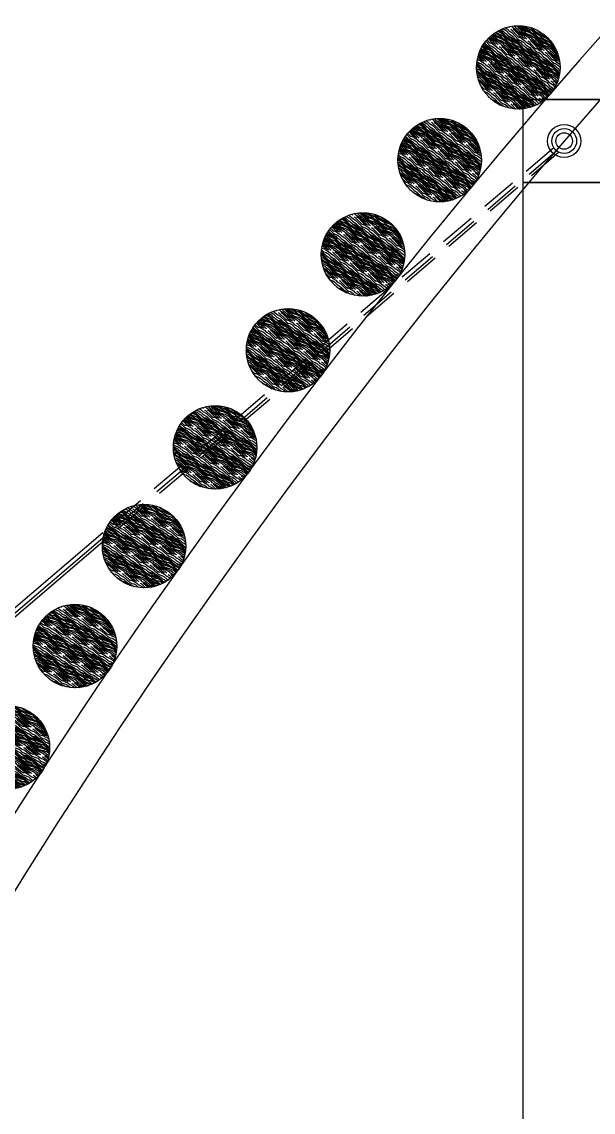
# Model space of a CAD drawing. Extents: x 5924 to 15219, y 2637 to 8140.
# Drawn here: x 6799.5 to 6937.5, y 7394.8 to 7658.1 of the extents above; entities that cross this region are included whole.
import ezdxf

# ---------------------------------------------------------------- set-up
doc = ezdxf.new("R2010")
doc.units = 0
doc.header["$LTSCALE"] = 35
doc.linetypes.add('HIDDEN', pattern=[0.375, 0.25, -0.125])
for name, color, linetype in [('ESPECARQ', 2, 'CONTINUOUS'), ('HACHURA', 13, 'CONTINUOUS'), ('MOBIL', 7, 'CONTINUOUS'), ('PROJECAO', 13, 'HIDDEN')]:
    doc.layers.add(name, color=color, linetype=linetype)

msp = doc.modelspace()

# ---------------------------------------------------------------- hatches: boundary and pattern name
at = {"layer": 'HACHURA'}
h = msp.add_hatch(dxfattribs=at)
h.set_pattern_fill('MADEIRA', color=256, scale=5, angle=-33.70787, style=0)
h.set_pattern_definition([(326.292135, (-2347.0386, 5589.8855), (2.7747931, 4.1593897), [1, -1.5, 0.5, -2]), (326.292135, (-2344.0577, 5588.047), (2.7747931, 4.1593897), [1, -4]), (326.292135, (-2344.335, 5588.5326), (2.7747931, 4.1593897), [0.5, -4.5]), (326.292135, (-2346.553, 5590.1627), (2.7747931, 4.1593897), [0.25, -3.5, 0.25, -1]), (326.292135, (-2344.9587, 5589.3995), (2.7747931, 4.1593897), [1, -1.5, 0.25, -2.25]), (326.292135, (-2345.929, 5590.197), (2.7747931, 4.1593897), [0.75, -4.25]), (326.292135, (-2344.82, 5589.6075), (2.7747931, 4.1593897), [1.5, -3.5]), (326.292135, (-2345.9984, 5590.544), (2.7747931, 4.1593897), [1, -4]), (326.292135, (-2344.265, 5589.538), (2.7747931, 4.1593897), [2.5, -2.5]), (326.292135, (-2345.3743, 5590.5784), (2.7747931, 4.1593897), [0.5, -1.5, 1, -2]), (326.292135, (-2342.3934, 5588.74), (2.7747931, 4.1593897), [1, -4]), (326.292135, (-2343.156, 5589.399), (2.7747931, 4.1593897), [0.5, -4.5]), (326.292135, (-2343.9184, 5590.058), (2.7747931, 4.1593897), [0.5, -4.5]), (326.292135, (-2345.9287, 5591.5493), (2.7747931, 4.1593897), [1, -4]), (326.292135, (-2343.7797, 5590.266), (2.7747931, 4.1593897), [1, -4]), (326.292135, (-2343.641, 5590.474), (2.7747931, 4.1593897), [1, -1, 1, -2]), (326.292135, (-2344.334, 5591.237), (2.7747931, 4.1593897), [0.5, -2.5, 1, -1]), (326.292135, (-2343.433, 5590.786), (2.7747931, 4.1593897), [1.5, -3.5]), (326.292135, (-2343.294, 5590.994), (2.7747931, 4.1593897), [1, -4]), (326.292135, (-2344.8885, 5592.2077), (2.7747931, 4.1593897), [1.5, -2, 0.5, -1]), (326.292135, (-2344.7497, 5592.4157), (2.7747931, 4.1593897), [2.5, -2.5]), (326.292135, (-2342.1847, 5590.855), (2.7747931, 4.1593897), [0.5, -4.5]), (326.292135, (-2343.363, 5591.791), (2.7747931, 4.1593897), [1, -4]), (326.292135, (-2344.1257, 5592.45), (2.7747931, 4.1593897), [0.5, -2, 0.5, -2]), (326.292135, (-2344.472, 5592.8316), (2.7747931, 4.1593897), [0.5, -1.5, 1, -2]), (326.292135, (-2343.571, 5592.3806), (2.7747931, 4.1593897), [0.5, -2.5, 0.5, -1.5]), (326.292135, (-2342.6697, 5591.9296), (2.7747931, 4.1593897), [1.5, -3.5]), (326.292135, (-2344.195, 5593.2475), (2.7747931, 4.1593897), [1, -4]), (326.292135, (-2342.0457, 5591.964), (2.7747931, 4.1593897), [0.5, -4.5]), (326.292135, (-2341.1444, 5591.513), (2.7747931, 4.1593897), [0.5, -4.5]), (340.328378, (-2343.919, 5588.2551), (4.15938975, -2.77479314), [0.515, -20.1005276]), (340.328378, (-2342.8787, 5588.9135), (4.15938975, -2.77479314), [0.515, -20.1005276]), (340.328378, (-2341.6298, 5591.6866), (4.15938975, -2.77479314), [0.515, -20.1005276]), (340.328378, (-2343.9181, 5590.9593), (4.15938975, -2.77479314), [0.515, -20.1005276]), (340.328378, (-2342.67, 5591.0283), (4.15938975, -2.77479314), [0.515, -20.1005276]), (340.328378, (-2342.4622, 5590.4388), (4.15938975, -2.77479314), [0.515, -20.1005276]), (340.328378, (-2344.0563, 5592.5541), (4.15938975, -2.77479314), [0.515, -20.1005276]), (340.328378, (-2342.5313, 5591.2362), (4.15938975, -2.77479314), [0.515, -20.1005276]), (340.328378, (-2342.74, 5589.1215), (4.15938975, -2.77479314), [1.03, -19.5855276]), (340.328378, (-2342.9478, 5589.7109), (4.15938975, -2.77479314), [1.03, -19.5855276]), (340.328378, (-2342.809, 5589.9189), (4.15938975, -2.77479314), [1.03, -19.5855276]), (132.255891, (-2344.9587, 5589.3995), (-4.15938975, 2.77479314), [0.515, -1.03, 0.515, -18.5555276]), (132.255891, (-2345.3743, 5590.5784), (-4.15938975, 2.77479314), [0.515, -20.1005276]), (132.255891, (-2344.1257, 5592.4501), (-4.15938975, 2.77479314), [1.03, -19.5855276]), (160.328378, (-2344.0577, 5588.0472), (-4.15938975, 2.77479314), [0.515, -20.1005276]), (312.255891, (-2343.2258, 5587.4922), (4.15938975, -2.77479314), [0.515, -20.1005276]), (312.255891, (-2343.5025, 5589.7804), (4.15938975, -2.77479314), [0.515, -20.1005276]), (312.255891, (-2342.185, 5589.9534), (4.15938975, -2.77479314), [0.515, -20.1005276]), (312.255891, (-2343.6406, 5591.3752), (4.15938975, -2.77479314), [0.515, -20.1005276]), (312.255891, (-2343.7097, 5592.1726), (4.15938975, -2.77479314), [0.515, -20.1005276]), (312.255891, (-2343.155, 5592.1031), (4.15938975, -2.77479314), [0.515, -20.1005276]), (312.255891, (-2343.6406, 5591.3752), (4.15938975, -2.77479314), [0.515, -20.1005276]), (312.255891, (-2341.9766, 5591.1667), (4.15938975, -2.77479314), [2.06, -18.5555276]), (312.255891, (-2346.3452, 5590.024), (4.15938975, -2.77479314), [2.06, -18.5555276]), (312.255891, (-2345.7212, 5590.0585), (4.15938975, -2.77479314), [2.06, -18.5555276]), (312.255891, (-2345.1665, 5589.989), (4.15938975, -2.77479314), [0.515, -1.03, 1.03, -18.0405276]), (312.255891, (-2344.9584, 5590.3009), (4.15938975, -2.77479314), [1.03, -1.03, 1.03, -17.5255276]), (312.255891, (-2345.0968, 5590.9943), (4.15938975, -2.77479314), [2.06, -18.5555276]), (312.255891, (-2345.3047, 5591.5838), (4.15938975, -2.77479314), [2.06, -18.5555276]), (312.255891, (-2345.1659, 5591.7917), (4.15938975, -2.77479314), [2.06, -18.5555276]), (312.255891, (-2341.4219, 5591.0972), (4.15938975, -2.77479314), [0.515, -20.1005276]), (312.255902, (-2340.7285, 5591.2357), (4.15939028, -2.77479234), [1.03, -19.5855276]), (312.255902, (-2343.3629, 5592.6926), (4.15939028, -2.77479234), [1.03, -19.5855276]), (312.255892, (-2346.2068, 5589.3306), (4.1593898, -2.77479306), [2.06, -18.5555276]), (312.255892, (-2341.7688, 5590.5773), (4.1593898, -2.77479306), [1.545, -19.0705276]), (312.255892, (-2341.561, 5589.9878), (4.1593898, -2.77479306), [3.09, -17.5255276])])
h.paths.add_polyline_path([(6911.02, 7652.711), (6927.786, 7641.526, 1)])
h.paths.add_polyline_path([(6927.786, 7641.526), (6911.02, 7652.711, 1)])
h = msp.add_hatch(dxfattribs=at)
h.set_pattern_fill('MADEIRA', color=256, scale=5, angle=-32.58427, style=0)
h.set_pattern_definition([(327.41573, (-2323.8855, 5386.169), (2.6926974, 4.2130014), [1, -1.5, 0.5, -2]), (327.41573, (-2320.869, 5384.389), (2.6926974, 4.2130014), [1, -4]), (327.41573, (-2321.1557, 5384.869), (2.6926974, 4.2130014), [0.5, -4.5]), (327.41573, (-2323.4056, 5386.4555), (2.6926974, 4.2130014), [0.25, -3.5, 0.25, -1]), (327.41573, (-2321.7964, 5385.7237), (2.6926974, 4.2130014), [1, -1.5, 0.25, -2.25]), (327.41573, (-2322.7823, 5386.502), (2.6926974, 4.2130014), [0.75, -4.25]), (327.41573, (-2321.6617, 5385.9343), (2.6926974, 4.2130014), [1.5, -3.5]), (327.41573, (-2322.8583, 5386.8474), (2.6926974, 4.2130014), [1, -4]), (327.41573, (-2321.106, 5385.8757), (2.6926974, 4.2130014), [2.5, -2.5]), (327.41573, (-2322.235, 5386.894), (2.6926974, 4.2130014), [0.5, -1.5, 1, -2]), (327.41573, (-2319.2186, 5385.1146), (2.6926974, 4.2130014), [1, -4]), (327.41573, (-2319.994, 5385.7585), (2.6926974, 4.2130014), [0.5, -4.5]), (327.41573, (-2320.769, 5386.4023), (2.6926974, 4.2130014), [0.5, -4.5]), (327.41573, (-2322.8084, 5387.854), (2.6926974, 4.2130014), [1, -4]), (327.41573, (-2320.6346, 5386.613), (2.6926974, 4.2130014), [1, -4]), (327.41573, (-2320.5, 5386.8236), (2.6926974, 4.2130014), [1, -1, 1, -2]), (327.41573, (-2321.208, 5387.573), (2.6926974, 4.2130014), [0.5, -2.5, 1, -1]), (327.41573, (-2320.298, 5387.1396), (2.6926974, 4.2130014), [1.5, -3.5]), (327.41573, (-2320.1634, 5387.35), (2.6926974, 4.2130014), [1, -4]), (327.41573, (-2321.781, 5388.5326), (2.6926974, 4.2130014), [1.5, -2, 0.5, -1]), (327.41573, (-2321.6466, 5388.7433), (2.6926974, 4.2130014), [2.5, -2.5]), (327.41573, (-2319.0515, 5387.233), (2.6926974, 4.2130014), [0.5, -4.5]), (327.41573, (-2320.248, 5388.146), (2.6926974, 4.2130014), [1, -4]), (327.41573, (-2321.0233, 5388.79), (2.6926974, 4.2130014), [0.5, -2, 0.5, -2]), (327.41573, (-2321.3773, 5389.1646), (2.6926974, 4.2130014), [0.5, -1.5, 1, -2]), (327.41573, (-2320.4674, 5388.7314), (2.6926974, 4.2130014), [0.5, -2.5, 0.5, -1.5]), (327.41573, (-2319.5575, 5388.298), (2.6926974, 4.2130014), [1.5, -3.5]), (327.41573, (-2321.108, 5389.586), (2.6926974, 4.2130014), [1, -4]), (327.41573, (-2318.934, 5388.345), (2.6926974, 4.2130014), [0.5, -4.5]), (327.41573, (-2318.0243, 5387.9117), (2.6926974, 4.2130014), [0.5, -4.5]), (341.451974, (-2320.7344, 5384.5999), (4.21300141, -2.69269736), [0.515, -20.1005276]), (341.451974, (-2319.7073, 5385.2785), (4.21300141, -2.69269736), [0.515, -20.1005276]), (341.451974, (-2318.513, 5388.0756), (4.21300141, -2.69269736), [0.515, -20.1005276]), (341.451974, (-2320.7866, 5387.3035), (4.21300141, -2.69269736), [0.515, -20.1005276]), (341.451974, (-2319.5401, 5387.397), (4.21300141, -2.69269736), [0.515, -20.1005276]), (341.451974, (-2319.3208, 5386.8117), (4.21300141, -2.69269736), [0.515, -20.1005276]), (341.451974, (-2320.956, 5388.8953), (4.21300141, -2.69269736), [0.515, -20.1005276]), (341.451974, (-2319.4055, 5387.6076), (4.21300141, -2.69269736), [0.515, -20.1005276]), (341.451974, (-2319.5726, 5385.4892), (4.21300141, -2.69269736), [1.03, -19.5855276]), (341.451974, (-2319.792, 5386.0744), (4.21300141, -2.69269736), [1.03, -19.5855276]), (341.451974, (-2319.6573, 5386.2851), (4.21300141, -2.69269736), [1.03, -19.5855276]), (133.379487, (-2321.7964, 5385.7237), (-4.21300141, 2.69269736), [0.515, -1.03, 0.515, -18.5555276]), (133.379487, (-2322.2351, 5386.8942), (-4.21300141, 2.69269736), [0.515, -20.1005276]), (133.379487, (-2321.0233, 5388.79), (-4.21300141, 2.69269736), [1.03, -19.5855276]), (161.451974, (-2320.869, 5384.3892), (-4.21300141, 2.69269736), [0.515, -20.1005276]), (313.379487, (-2320.0265, 5383.8507), (4.21300141, -2.69269736), [0.515, -20.1005276]), (313.379487, (-2320.3479, 5386.133), (4.21300141, -2.69269736), [0.515, -20.1005276]), (313.379487, (-2319.0341, 5386.3318), (4.21300141, -2.69269736), [0.515, -20.1005276]), (313.379487, (-2320.5173, 5387.7248), (4.21300141, -2.69269736), [0.515, -20.1005276]), (313.379487, (-2320.602, 5388.5207), (4.21300141, -2.69269736), [0.515, -20.1005276]), (313.379487, (-2320.0461, 5388.4621), (4.21300141, -2.69269736), [0.515, -20.1005276]), (313.379487, (-2320.5173, 5387.7248), (4.21300141, -2.69269736), [0.515, -20.1005276]), (313.379487, (-2318.8495, 5387.549), (4.21300141, -2.69269736), [2.06, -18.5555276]), (313.379487, (-2323.1949, 5386.3208), (4.21300141, -2.69269736), [2.06, -18.5555276]), (313.379487, (-2322.5716, 5386.3675), (4.21300141, -2.69269736), [2.06, -18.5555276]), (313.379487, (-2322.0157, 5386.3089), (4.21300141, -2.69269736), [0.515, -1.03, 1.03, -18.0405276]), (313.379487, (-2321.8138, 5386.6249), (4.21300141, -2.69269736), [1.03, -1.03, 1.03, -17.5255276]), (313.379487, (-2321.9658, 5387.3155), (4.21300141, -2.69269736), [2.06, -18.5555276]), (313.379487, (-2322.1851, 5387.9007), (4.21300141, -2.69269736), [2.06, -18.5555276]), (313.379487, (-2322.0505, 5388.1113), (4.21300141, -2.69269736), [2.06, -18.5555276]), (313.379487, (-2318.2936, 5387.4904), (4.21300141, -2.69269736), [0.515, -20.1005276]), (313.379498, (-2317.603, 5387.6424), (4.21300193, -2.69269655), [1.03, -19.5855276]), (313.379498, (-2320.2655, 5389.0474), (4.21300193, -2.69269655), [1.03, -19.5855276]), (313.379488, (-2323.0429, 5385.6303), (4.21300146, -2.69269729), [2.06, -18.5555276]), (313.379488, (-2318.6302, 5386.9637), (4.21300146, -2.69269729), [1.545, -19.0705276]), (313.379488, (-2318.4108, 5386.3785), (4.21300146, -2.69269729), [3.09, -17.5255276])])
h.paths.add_polyline_path([(6891.942, 7630.14), (6908.925, 7619.286, 1)])
h.paths.add_polyline_path([(6908.925, 7619.286), (6891.942, 7630.14, 1)])
h = msp.add_hatch(dxfattribs=at)
h.set_pattern_fill('MADEIRA', color=256, scale=5, angle=-31.46067, style=0)
h.set_pattern_definition([(328.539326, (-2296.742, 5182.945), (2.609566, 4.264993), [1, -1.5, 0.5, -2]), (328.539326, (-2293.6913, 5181.225), (2.609566, 4.264993), [1, -4]), (328.539326, (-2293.9873, 5181.6994), (2.609566, 4.264993), [0.5, -4.5]), (328.539326, (-2296.268, 5183.241), (2.609566, 4.264993), [0.25, -3.5, 0.25, -1]), (328.539326, (-2294.6446, 5182.541), (2.609566, 4.264993), [1, -1.5, 0.25, -2.25]), (328.539326, (-2295.6456, 5183.3), (2.609566, 4.264993), [0.75, -4.25]), (328.539326, (-2294.514, 5182.7544), (2.609566, 4.264993), [1.5, -3.5]), (328.539326, (-2295.7284, 5183.644), (2.609566, 4.264993), [1, -4]), (328.539326, (-2293.957, 5182.7067), (2.609566, 4.264993), [2.5, -2.5]), (328.539326, (-2295.106, 5183.703), (2.609566, 4.264993), [0.5, -1.5, 1, -2]), (328.539326, (-2292.0554, 5181.9827), (2.609566, 4.264993), [1, -4]), (328.539326, (-2292.843, 5182.6113), (2.609566, 4.264993), [0.5, -4.5]), (328.539326, (-2293.631, 5183.24), (2.609566, 4.264993), [0.5, -4.5]), (328.539326, (-2295.698, 5184.651), (2.609566, 4.264993), [1, -4]), (328.539326, (-2293.5005, 5183.453), (2.609566, 4.264993), [1, -4]), (328.539326, (-2293.37, 5183.6663), (2.609566, 4.264993), [1, -1, 1, -2]), (328.539326, (-2294.0925, 5184.4015), (2.609566, 4.264993), [0.5, -2.5, 1, -1]), (328.539326, (-2293.1743, 5183.986), (2.609566, 4.264993), [1.5, -3.5]), (328.539326, (-2293.044, 5184.1994), (2.609566, 4.264993), [1, -4]), (328.539326, (-2294.6846, 5185.35), (2.609566, 4.264993), [1.5, -2, 0.5, -1]), (328.539326, (-2294.554, 5185.563), (2.609566, 4.264993), [2.5, -2.5]), (328.539326, (-2291.93, 5184.104), (2.609566, 4.264993), [0.5, -4.5]), (328.539326, (-2293.144, 5184.9935), (2.609566, 4.264993), [1, -4]), (328.539326, (-2293.932, 5185.622), (2.609566, 4.264993), [0.5, -2, 0.5, -2]), (328.539326, (-2294.293, 5185.9896), (2.609566, 4.264993), [0.5, -1.5, 1, -2]), (328.539326, (-2293.375, 5185.5744), (2.609566, 4.264993), [0.5, -2.5, 0.5, -1.5]), (328.539326, (-2292.4566, 5185.159), (2.609566, 4.264993), [1.5, -3.5]), (328.539326, (-2294.032, 5186.416), (2.609566, 4.264993), [1, -4]), (328.539326, (-2291.8344, 5185.218), (2.609566, 4.264993), [0.5, -4.5]), (328.539326, (-2290.916, 5184.8027), (2.609566, 4.264993), [0.5, -4.5]), (342.57557, (-2293.5608, 5181.4384), (4.26499294, -2.6095661), [0.515, -20.1005276]), (342.57557, (-2292.5472, 5182.1371), (4.26499294, -2.6095661), [0.515, -20.1005276]), (342.57557, (-2291.4079, 5184.957), (4.26499294, -2.6095661), [0.515, -20.1005276]), (342.57557, (-2293.666, 5184.1405), (4.26499294, -2.6095661), [0.515, -20.1005276]), (342.57557, (-2292.4216, 5184.2584), (4.26499294, -2.6095661), [0.515, -20.1005276]), (342.57557, (-2292.1908, 5183.6775), (4.26499294, -2.6095661), [0.515, -20.1005276]), (342.57557, (-2293.8666, 5185.7287), (4.26499294, -2.6095661), [0.515, -20.1005276]), (342.57557, (-2292.2911, 5184.4716), (4.26499294, -2.6095661), [0.515, -20.1005276]), (342.57557, (-2292.4167, 5182.3503), (4.26499294, -2.6095661), [1.03, -19.5855276]), (342.57557, (-2292.6475, 5182.9312), (4.26499294, -2.6095661), [1.03, -19.5855276]), (342.57557, (-2292.517, 5183.1444), (4.26499294, -2.6095661), [1.03, -19.5855276]), (134.503082, (-2294.6446, 5182.5412), (-4.26499294, 2.6095661), [0.515, -1.03, 0.515, -18.5555276]), (134.503082, (-2295.1062, 5183.7028), (-4.26499294, 2.6095661), [0.515, -20.1005276]), (134.503082, (-2293.9319, 5185.622), (-4.26499294, 2.6095661), [1.03, -19.5855276]), (162.57557, (-2293.6913, 5181.2252), (-4.26499294, 2.6095661), [0.515, -20.1005276]), (314.503082, (-2292.8383, 5180.7032), (4.26499294, -2.6095661), [0.515, -20.1005276]), (314.503082, (-2293.2045, 5182.9789), (4.26499294, -2.6095661), [0.515, -20.1005276]), (314.503082, (-2291.8948, 5183.2033), (4.26499294, -2.6095661), [0.515, -20.1005276]), (314.503082, (-2293.405, 5184.567), (4.26499294, -2.6095661), [0.515, -20.1005276]), (314.503082, (-2293.5054, 5185.3611), (4.26499294, -2.6095661), [0.515, -20.1005276]), (314.503082, (-2292.9484, 5185.3134), (4.26499294, -2.6095661), [0.515, -20.1005276]), (314.503082, (-2293.405, 5184.567), (4.26499294, -2.6095661), [0.515, -20.1005276]), (314.503082, (-2291.7341, 5184.4239), (4.26499294, -2.6095661), [2.06, -18.5555276]), (314.503082, (-2296.0546, 5183.1108), (4.26499294, -2.6095661), [2.06, -18.5555276]), (314.503082, (-2295.4324, 5183.1697), (4.26499294, -2.6095661), [2.06, -18.5555276]), (314.503082, (-2294.8754, 5183.122), (4.26499294, -2.6095661), [0.515, -1.03, 1.03, -18.0405276]), (314.503082, (-2294.6797, 5183.4419), (4.26499294, -2.6095661), [1.03, -1.03, 1.03, -17.5255276]), (314.503082, (-2294.8452, 5184.1293), (4.26499294, -2.6095661), [2.06, -18.5555276]), (314.503082, (-2295.076, 5184.7101), (4.26499294, -2.6095661), [2.06, -18.5555276]), (314.503082, (-2294.9455, 5184.9234), (4.26499294, -2.6095661), [2.06, -18.5555276]), (314.503082, (-2291.1772, 5184.3762), (4.26499294, -2.6095661), [0.515, -20.1005276]), (314.503093, (-2290.4897, 5184.5417), (4.26499344, -2.60956528), [1.03, -19.5855276]), (314.503093, (-2293.1792, 5185.8942), (4.26499344, -2.60956528), [1.03, -19.5855276]), (314.503083, (-2295.889, 5182.4233), (4.26499299, -2.60956602), [2.06, -18.5555276]), (314.503083, (-2291.5033, 5183.8431), (4.26499299, -2.60956602), [1.545, -19.0705276]), (314.503083, (-2291.2726, 5183.2622), (4.26499299, -2.60956602), [3.09, -17.5255276])])
h.paths.add_polyline_path([(6873.311, 7607.2), (6890.503, 7596.681, 1)])
h.paths.add_polyline_path([(6890.503, 7596.681), (6873.311, 7607.2, 1)])
h = msp.add_hatch(dxfattribs=at)
h.set_pattern_fill('MADEIRA', color=256, scale=5, angle=-30.33708, style=0)
h.set_pattern_definition([(329.66292, (-2265.619, 4980.293), (2.5254313, 4.3153443), [1, -1.5, 0.5, -2]), (329.66292, (-2262.535, 4978.633), (2.5254313, 4.3153443), [1, -4]), (329.66292, (-2262.84, 4979.1014), (2.5254313, 4.3153443), [0.5, -4.5]), (329.66292, (-2265.1505, 4980.5983), (2.5254313, 4.3153443), [0.25, -3.5, 0.25, -1]), (329.66292, (-2263.514, 4979.93), (2.5254313, 4.3153443), [1, -1.5, 0.25, -2.25]), (329.66292, (-2264.5295, 4980.6694), (2.5254313, 4.3153443), [0.75, -4.25]), (329.66292, (-2263.3875, 4980.146), (2.5254313, 4.3153443), [1.5, -3.5]), (329.66292, (-2264.619, 4981.0114), (2.5254313, 4.3153443), [1, -4]), (329.66292, (-2262.8297, 4980.109), (2.5254313, 4.3153443), [2.5, -2.5]), (329.66292, (-2263.998, 4981.0825), (2.5254313, 4.3153443), [0.5, -1.5, 1, -2]), (329.66292, (-2260.914, 4979.4226), (2.5254313, 4.3153443), [1, -4]), (329.66292, (-2261.714, 4980.0356), (2.5254313, 4.3153443), [0.5, -4.5]), (329.66292, (-2262.514, 4980.6485), (2.5254313, 4.3153443), [0.5, -4.5]), (329.66292, (-2264.6086, 4982.019), (2.5254313, 4.3153443), [1, -4]), (329.66292, (-2262.388, 4980.8643), (2.5254313, 4.3153443), [1, -4]), (329.66292, (-2262.2615, 4981.08), (2.5254313, 4.3153443), [1, -1, 1, -2]), (329.66292, (-2262.9983, 4981.801), (2.5254313, 4.3153443), [0.5, -2.5, 1, -1]), (329.66292, (-2262.072, 4981.4037), (2.5254313, 4.3153443), [1.5, -3.5]), (329.66292, (-2261.946, 4981.6195), (2.5254313, 4.3153443), [1, -4]), (329.66292, (-2263.609, 4982.7375), (2.5254313, 4.3153443), [1.5, -2, 0.5, -1]), (329.66292, (-2263.4826, 4982.9533), (2.5254313, 4.3153443), [2.5, -2.5]), (329.66292, (-2260.83, 4981.546), (2.5254313, 4.3153443), [0.5, -4.5]), (329.66292, (-2262.0617, 4982.4115), (2.5254313, 4.3153443), [1, -4]), (329.66292, (-2262.8616, 4983.0244), (2.5254313, 4.3153443), [0.5, -2, 0.5, -2]), (329.66292, (-2263.23, 4983.385), (2.5254313, 4.3153443), [0.5, -1.5, 1, -2]), (329.66292, (-2262.304, 4982.9876), (2.5254313, 4.3153443), [0.5, -2.5, 0.5, -1.5]), (329.66292, (-2261.3776, 4982.5904), (2.5254313, 4.3153443), [1.5, -3.5]), (329.66292, (-2262.9775, 4983.8164), (2.5254313, 4.3153443), [1, -4]), (329.66292, (-2260.7567, 4982.6616), (2.5254313, 4.3153443), [0.5, -4.5]), (329.66292, (-2259.8305, 4982.2643), (2.5254313, 4.3153443), [0.5, -4.5]), (343.699165, (-2262.4086, 4978.8488), (4.31534434, -2.5254313), [0.515, -20.1005276]), (343.699165, (-2261.4089, 4979.5673), (4.31534434, -2.5254313), [0.515, -20.1005276]), (343.699165, (-2260.3251, 4982.409), (4.31534434, -2.5254313), [0.515, -20.1005276]), (343.699165, (-2262.5668, 4981.5484), (4.31534434, -2.5254313), [0.515, -20.1005276]), (343.699165, (-2261.3249, 4981.6906), (4.31534434, -2.5254313), [0.515, -20.1005276]), (343.699165, (-2261.0828, 4981.1144), (4.31534434, -2.5254313), [0.515, -20.1005276]), (343.699165, (-2262.7985, 4983.1323), (4.31534434, -2.5254313), [0.515, -20.1005276]), (343.699165, (-2261.1986, 4981.9064), (4.31534434, -2.5254313), [0.515, -20.1005276]), (343.699165, (-2261.2826, 4979.783), (4.31534434, -2.5254313), [1.03, -19.5855276]), (343.699165, (-2261.5247, 4980.3592), (4.31534434, -2.5254313), [1.03, -19.5855276]), (343.699165, (-2261.3985, 4980.575), (4.31534434, -2.5254313), [1.03, -19.5855276]), (135.626678, (-2263.5138, 4979.9301), (-4.31534434, 2.5254313), [0.515, -1.03, 0.515, -18.5555276]), (135.626678, (-2263.9981, 4981.0825), (-4.31534434, 2.5254313), [0.515, -20.1005276]), (135.626678, (-2262.8616, 4983.0244), (-4.31534434, 2.5254313), [1.03, -19.5855276]), (163.699165, (-2262.5349, 4978.6331), (-4.31534434, 2.5254313), [0.515, -20.1005276]), (315.626678, (-2261.6718, 4978.128), (4.31534434, -2.5254313), [0.515, -20.1005276]), (315.626678, (-2262.0825, 4980.396), (4.31534434, -2.5254313), [0.515, -20.1005276]), (315.626678, (-2260.7775, 4980.6461), (4.31534434, -2.5254313), [0.515, -20.1005276]), (315.626678, (-2262.3142, 4981.9799), (4.31534434, -2.5254313), [0.515, -20.1005276]), (315.626678, (-2262.4301, 4982.7719), (4.31534434, -2.5254313), [0.515, -20.1005276]), (315.626678, (-2261.8723, 4982.7351), (4.31534434, -2.5254313), [0.515, -20.1005276]), (315.626678, (-2262.3142, 4981.9799), (4.31534434, -2.5254313), [0.515, -20.1005276]), (315.626678, (-2260.6408, 4981.8696), (4.31534434, -2.5254313), [2.06, -18.5555276]), (315.626678, (-2264.9347, 4980.472), (4.31534434, -2.5254313), [2.06, -18.5555276]), (315.626678, (-2264.3138, 4980.5431), (4.31534434, -2.5254313), [2.06, -18.5555276]), (315.626678, (-2263.756, 4980.5063), (4.31534434, -2.5254313), [0.515, -1.03, 1.03, -18.0405276]), (315.626678, (-2263.5665, 4980.83), (4.31534434, -2.5254313), [1.03, -1.03, 1.03, -17.5255276]), (315.626678, (-2263.7455, 4981.514), (4.31534434, -2.5254313), [2.06, -18.5555276]), (315.626678, (-2263.9877, 4982.0902), (4.31534434, -2.5254313), [2.06, -18.5555276]), (315.626678, (-2263.8614, 4982.306), (4.31534434, -2.5254313), [2.06, -18.5555276]), (315.626678, (-2260.083, 4981.8328), (4.31534434, -2.5254313), [0.515, -20.1005276]), (315.626689, (-2259.3989, 4982.0118), (4.31534482, -2.52543047), [1.03, -19.5855276]), (315.626689, (-2262.1144, 4983.3113), (4.31534482, -2.52543047), [1.03, -19.5855276]), (315.626679, (-2264.7557, 4979.7879), (4.31534438, -2.52543122), [2.06, -18.5555276]), (315.626679, (-2260.3987, 4981.2934), (4.31534438, -2.52543122), [1.545, -19.0705276]), (315.626679, (-2260.1566, 4980.7172), (4.31534438, -2.52543122), [3.09, -17.5255276])])
h.paths.add_polyline_path([(6855.134, 7583.899), (6872.529, 7573.719, 1)])
h.paths.add_polyline_path([(6872.529, 7573.719), (6855.134, 7583.899, 1)])
h = msp.add_hatch(dxfattribs=at)
h.set_pattern_fill('MADEIRA', color=256, scale=5, angle=-29.21348, style=0)
h.set_pattern_definition([(330.786517, (-2230.5276, 4778.29), (2.4403253, 4.3640362), [1, -1.5, 0.5, -2]), (330.786517, (-2227.412, 4776.691), (2.4403253, 4.3640362), [1, -4]), (330.786517, (-2227.726, 4777.153), (2.4403253, 4.3640362), [0.5, -4.5]), (330.786517, (-2230.0654, 4778.6044), (2.4403253, 4.3640362), [0.25, -3.5, 0.25, -1]), (330.786517, (-2228.416, 4777.9685), (2.4403253, 4.3640362), [1, -1.5, 0.25, -2.25]), (330.786517, (-2229.446, 4778.6877), (2.4403253, 4.3640362), [0.75, -4.25]), (330.786517, (-2228.294, 4778.1867), (2.4403253, 4.3640362), [1.5, -3.5]), (330.786517, (-2229.542, 4779.028), (2.4403253, 4.3640362), [1, -4]), (330.786517, (-2227.7355, 4778.161), (2.4403253, 4.3640362), [2.5, -2.5]), (330.786517, (-2228.9227, 4779.111), (2.4403253, 4.3640362), [0.5, -1.5, 1, -2]), (330.786517, (-2225.807, 4777.512), (2.4403253, 4.3640362), [1, -4]), (330.786517, (-2226.6187, 4778.109), (2.4403253, 4.3640362), [0.5, -4.5]), (330.786517, (-2227.4305, 4778.7064), (2.4403253, 4.3640362), [0.5, -4.5]), (330.786517, (-2229.5515, 4780.0357), (2.4403253, 4.3640362), [1, -4]), (330.786517, (-2227.3085, 4778.9246), (2.4403253, 4.3640362), [1, -4]), (330.786517, (-2227.1865, 4779.143), (2.4403253, 4.3640362), [1, -1, 1, -2]), (330.786517, (-2227.9373, 4779.849), (2.4403253, 4.3640362), [0.5, -2.5, 1, -1]), (330.786517, (-2227.0035, 4779.47), (2.4403253, 4.3640362), [1.5, -3.5]), (330.786517, (-2226.8814, 4779.6883), (2.4403253, 4.3640362), [1, -4]), (330.786517, (-2228.566, 4780.7735), (2.4403253, 4.3640362), [1.5, -2, 0.5, -1]), (330.786517, (-2228.444, 4780.9917), (2.4403253, 4.3640362), [2.5, -2.5]), (330.786517, (-2225.7646, 4779.6366), (2.4403253, 4.3640362), [0.5, -4.5]), (330.786517, (-2227.013, 4780.478), (2.4403253, 4.3640362), [1, -4]), (330.786517, (-2227.8246, 4781.075), (2.4403253, 4.3640362), [0.5, -2, 0.5, -2]), (330.786517, (-2228.2, 4781.428), (2.4403253, 4.3640362), [0.5, -1.5, 1, -2]), (330.786517, (-2227.266, 4781.049), (2.4403253, 4.3640362), [0.5, -2.5, 0.5, -1.5]), (330.786517, (-2226.3324, 4780.67), (2.4403253, 4.3640362), [1.5, -3.5]), (330.786517, (-2227.956, 4781.8645), (2.4403253, 4.3640362), [1, -4]), (330.786517, (-2225.713, 4780.7535), (2.4403253, 4.3640362), [0.5, -4.5]), (330.786517, (-2224.779, 4780.3745), (2.4403253, 4.3640362), [0.5, -4.5]), (344.82276, (-2227.2898, 4776.9091), (4.36403624, -2.44032533), [0.515, -20.1005276]), (344.82276, (-2226.3043, 4777.647), (4.36403624, -2.44032533), [0.515, -20.1005276]), (344.82276, (-2225.2765, 4780.5094), (4.36403624, -2.44032533), [0.515, -20.1005276]), (344.82276, (-2227.5009, 4779.605), (4.36403624, -2.44032533), [0.515, -20.1005276]), (344.82276, (-2226.262, 4779.7716), (4.36403624, -2.44032533), [0.515, -20.1005276]), (344.82276, (-2226.0086, 4779.2002), (4.36403624, -2.44032533), [0.515, -20.1005276]), (344.82276, (-2227.7636, 4781.1841), (4.36403624, -2.44032533), [0.515, -20.1005276]), (344.82276, (-2226.14, 4779.9898), (4.36403624, -2.44032533), [0.515, -20.1005276]), (344.82276, (-2226.1823, 4777.8652), (4.36403624, -2.44032533), [1.03, -19.5855276]), (344.82276, (-2226.4357, 4778.4365), (4.36403624, -2.44032533), [1.03, -19.5855276]), (344.82276, (-2226.3137, 4778.6547), (4.36403624, -2.44032533), [1.03, -19.5855276]), (136.750273, (-2228.416, 4777.9685), (-4.36403624, 2.44032533), [0.515, -1.03, 0.515, -18.5555276]), (136.750273, (-2228.9227, 4779.1112), (-4.36403624, 2.44032533), [0.515, -20.1005276]), (136.750273, (-2227.8246, 4781.075), (-4.36403624, 2.44032533), [1.03, -19.5855276]), (164.82276, (-2227.4118, 4776.6909), (-4.36403624, 2.44032533), [0.515, -20.1005276]), (316.750273, (-2226.539, 4776.2028), (4.36403624, -2.44032533), [0.515, -20.1005276]), (316.750273, (-2226.9941, 4778.4624), (4.36403624, -2.44032533), [0.515, -20.1005276]), (316.750273, (-2225.6942, 4778.738), (4.36403624, -2.44032533), [0.515, -20.1005276]), (316.750273, (-2227.2568, 4780.0414), (4.36403624, -2.44032533), [0.515, -20.1005276]), (316.750273, (-2227.3882, 4780.831), (4.36403624, -2.44032533), [0.515, -20.1005276]), (316.750273, (-2226.8298, 4780.8051), (4.36403624, -2.44032533), [0.515, -20.1005276]), (316.750273, (-2227.2568, 4780.0414), (4.36403624, -2.44032533), [0.515, -20.1005276]), (316.750273, (-2225.5816, 4779.964), (4.36403624, -2.44032533), [2.06, -18.5555276]), (316.750273, (-2229.8472, 4778.4824), (4.36403624, -2.44032533), [2.06, -18.5555276]), (316.750273, (-2229.2278, 4778.5657), (4.36403624, -2.44032533), [2.06, -18.5555276]), (316.750273, (-2228.6694, 4778.5399), (4.36403624, -2.44032533), [0.515, -1.03, 1.03, -18.0405276]), (316.750273, (-2228.4863, 4778.8672), (4.36403624, -2.44032533), [1.03, -1.03, 1.03, -17.5255276]), (316.750273, (-2228.6787, 4779.5476), (4.36403624, -2.44032533), [2.06, -18.5555276]), (316.750273, (-2228.9321, 4780.1189), (4.36403624, -2.44032533), [2.06, -18.5555276]), (316.750273, (-2228.8101, 4780.3371), (4.36403624, -2.44032533), [2.06, -18.5555276]), (316.750273, (-2225.0232, 4779.9381), (4.36403624, -2.44032533), [0.515, -20.1005276]), (316.750284, (-2224.3427, 4780.1305), (4.3640367, -2.4403245), [1.03, -19.5855276]), (316.750284, (-2227.0832, 4781.3765), (4.3640367, -2.4403245), [1.03, -19.5855276]), (316.750274, (-2229.6548, 4777.802), (4.36403628, -2.44032525), [2.06, -18.5555276]), (316.750274, (-2225.3282, 4779.3926), (4.36403628, -2.44032525), [1.545, -19.0705276]), (316.750274, (-2225.0748, 4778.8213), (4.36403628, -2.44032525), [3.09, -17.5255276])])
h.paths.add_polyline_path([(6837.417, 7560.246), (6855.008, 7550.409, 1)])
h.paths.add_polyline_path([(6855.008, 7550.409), (6837.417, 7560.246, 1)])
h = msp.add_hatch(dxfattribs=at)
h.set_pattern_fill('MADEIRA', color=256, scale=5, angle=-28.08989, style=0)
h.set_pattern_definition([(331.91011, (-2191.482, 4577.014), (2.354281, 4.41105), [1, -1.5, 0.5, -2]), (331.91011, (-2188.3356, 4575.4763), (2.354281, 4.41105), [1, -4]), (331.91011, (-2188.659, 4575.9323), (2.354281, 4.41105), [0.5, -4.5]), (331.91011, (-2191.026, 4577.3374), (2.354281, 4.41105), [0.25, -3.5, 0.25, -1]), (331.91011, (-2189.3646, 4576.734), (2.354281, 4.41105), [1, -1.5, 0.25, -2.25]), (331.91011, (-2190.4085, 4577.433), (2.354281, 4.41105), [0.75, -4.25]), (331.91011, (-2189.247, 4576.9545), (2.354281, 4.41105), [1.5, -3.5]), (331.91011, (-2190.5113, 4577.771), (2.354281, 4.41105), [1, -4]), (331.91011, (-2188.688, 4576.9396), (2.354281, 4.41105), [2.5, -2.5]), (331.91011, (-2189.8937, 4577.8665), (2.354281, 4.41105), [0.5, -1.5, 1, -2]), (331.91011, (-2186.747, 4576.329), (2.354281, 4.41105), [1, -4]), (331.91011, (-2187.5704, 4576.91), (2.354281, 4.41105), [0.5, -4.5]), (331.91011, (-2188.394, 4577.491), (2.354281, 4.41105), [0.5, -4.5]), (331.91011, (-2190.5404, 4578.7784), (2.354281, 4.41105), [1, -4]), (331.91011, (-2188.276, 4577.7116), (2.354281, 4.41105), [1, -4]), (331.91011, (-2188.1583, 4577.932), (2.354281, 4.41105), [1, -1, 1, -2]), (331.91011, (-2188.923, 4578.6235), (2.354281, 4.41105), [0.5, -2.5, 1, -1]), (331.91011, (-2187.982, 4578.263), (2.354281, 4.41105), [1.5, -3.5]), (331.91011, (-2187.864, 4578.4835), (2.354281, 4.41105), [1, -4]), (331.91011, (-2189.5696, 4579.5355), (2.354281, 4.41105), [1.5, -2, 0.5, -1]), (331.91011, (-2189.452, 4579.756), (2.354281, 4.41105), [2.5, -2.5]), (331.91011, (-2186.7464, 4578.454), (2.354281, 4.41105), [0.5, -4.5]), (331.91011, (-2188.011, 4579.2703), (2.354281, 4.41105), [1, -4]), (331.91011, (-2188.834, 4579.8515), (2.354281, 4.41105), [0.5, -2, 0.5, -2]), (331.91011, (-2189.2165, 4580.197), (2.354281, 4.41105), [0.5, -1.5, 1, -2]), (331.91011, (-2188.2754, 4579.8366), (2.354281, 4.41105), [0.5, -2.5, 0.5, -1.5]), (331.91011, (-2187.3344, 4579.476), (2.354281, 4.41105), [1.5, -3.5]), (331.91011, (-2188.981, 4580.6383), (2.354281, 4.41105), [1, -4]), (331.91011, (-2186.7167, 4579.5714), (2.354281, 4.41105), [0.5, -4.5]), (331.91011, (-2185.7756, 4579.211), (2.354281, 4.41105), [0.5, -4.5]), (345.946356, (-2188.2179, 4575.6969), (4.41104991, -2.35428092), [0.515, -20.1005276]), (345.946356, (-2187.247, 4576.4539), (4.41104991, -2.35428092), [0.515, -20.1005276]), (345.946356, (-2186.2756, 4579.336), (4.41104991, -2.35428092), [0.515, -20.1005276]), (345.946356, (-2188.4817, 4578.3881), (4.41104991, -2.35428092), [0.515, -20.1005276]), (345.946356, (-2187.2464, 4578.5789), (4.41104991, -2.35428092), [0.515, -20.1005276]), (345.946356, (-2186.9819, 4578.0127), (4.41104991, -2.35428092), [0.515, -20.1005276]), (345.946356, (-2188.7754, 4579.9617), (4.41104991, -2.35428092), [0.515, -20.1005276]), (345.946356, (-2187.1287, 4578.7995), (4.41104991, -2.35428092), [0.515, -20.1005276]), (345.946356, (-2187.1293, 4576.6745), (4.41104991, -2.35428092), [1.03, -19.5855276]), (345.946356, (-2187.3939, 4577.2407), (4.41104991, -2.35428092), [1.03, -19.5855276]), (345.946356, (-2187.2761, 4577.4613), (4.41104991, -2.35428092), [1.03, -19.5855276]), (137.873869, (-2189.3646, 4576.734), (-4.41104992, 2.35428092), [0.515, -1.03, 0.515, -18.5555276]), (137.873869, (-2189.8937, 4577.8665), (-4.41104992, 2.35428092), [0.515, -20.1005276]), (137.873869, (-2188.8342, 4579.8515), (-4.41104992, 2.35428092), [1.03, -19.5855276]), (165.946356, (-2188.3356, 4575.4763), (-4.41104991, 2.35428092), [0.515, -20.1005276]), (317.873869, (-2187.4534, 4575.0055), (4.41104992, -2.35428092), [0.515, -20.1005276]), (317.873869, (-2187.9527, 4577.2556), (4.41104992, -2.35428092), [0.515, -20.1005276]), (317.873869, (-2186.6585, 4577.5567), (4.41104992, -2.35428092), [0.515, -20.1005276]), (317.873869, (-2188.2463, 4578.8292), (4.41104992, -2.35428092), [0.515, -20.1005276]), (317.873869, (-2188.3931, 4579.616), (4.41104992, -2.35428092), [0.515, -20.1005276]), (317.873869, (-2187.8343, 4579.6012), (4.41104992, -2.35428092), [0.515, -20.1005276]), (317.873869, (-2188.2463, 4578.8292), (4.41104992, -2.35428092), [0.515, -20.1005276]), (317.873869, (-2186.5699, 4578.7846), (4.41104992, -2.35428092), [2.06, -18.5555276]), (317.873869, (-2190.8056, 4577.2197), (4.41104992, -2.35428092), [2.06, -18.5555276]), (317.873869, (-2190.188, 4577.3151), (4.41104992, -2.35428092), [2.06, -18.5555276]), (317.873869, (-2189.6291, 4577.3002), (4.41104992, -2.35428092), [0.515, -1.03, 1.03, -18.0405276]), (317.873869, (-2189.4526, 4577.631), (4.41104992, -2.35428092), [1.03, -1.03, 1.03, -17.5255276]), (317.873869, (-2189.6582, 4578.3076), (4.41104992, -2.35428092), [2.06, -18.5555276]), (317.873869, (-2189.9228, 4578.8738), (4.41104992, -2.35428092), [2.06, -18.5555276]), (317.873869, (-2189.805, 4579.0944), (4.41104992, -2.35428092), [2.06, -18.5555276]), (317.873869, (-2186.011, 4578.7697), (4.41104992, -2.35428092), [0.515, -20.1005276]), (317.87388, (-2185.3345, 4578.9754), (4.41105037, -2.35428007), [1.03, -19.5855276]), (317.87388, (-2188.0988, 4580.1674), (4.41105037, -2.35428007), [1.03, -19.5855276]), (317.87387, (-2190.6, 4576.5432), (4.41104996, -2.35428084), [2.06, -18.5555276]), (317.87387, (-2186.3053, 4578.2183), (4.41104996, -2.35428084), [1.545, -19.0705276]), (317.87387, (-2186.0408, 4577.6521), (4.41104996, -2.35428084), [3.09, -17.5255276])])
h.paths.add_polyline_path([(6820.167, 7536.25), (6837.947, 7526.76, 1)])
h.paths.add_polyline_path([(6837.947, 7526.76), (6820.167, 7536.25, 1)])
h = msp.add_hatch(dxfattribs=at)
h.set_pattern_fill('MADEIRA', color=256, scale=5, angle=-26.96629, style=0)
h.set_pattern_definition([(333.03371, (-2148.4973, 4376.5424), (2.2673312, 4.4563673), [1, -1.5, 0.5, -2]), (333.03371, (-2145.321, 4375.0666), (2.2673312, 4.4563673), [1, -4]), (333.03371, (-2145.6534, 4375.516), (2.2673312, 4.4563673), [0.5, -4.5]), (333.03371, (-2148.048, 4376.8746), (2.2673312, 4.4563673), [0.25, -3.5, 0.25, -1]), (333.03371, (-2146.3747, 4376.304), (2.2673312, 4.4563673), [1, -1.5, 0.25, -2.25]), (333.03371, (-2147.432, 4376.982), (2.2673312, 4.4563673), [0.75, -4.25]), (333.03371, (-2146.2613, 4376.5267), (2.2673312, 4.4563673), [1.5, -3.5]), (333.03371, (-2147.5415, 4377.3183), (2.2673312, 4.4563673), [1, -4]), (333.03371, (-2145.7023, 4376.523), (2.2673312, 4.4563673), [2.5, -2.5]), (333.03371, (-2146.926, 4377.426), (2.2673312, 4.4563673), [0.5, -1.5, 1, -2]), (333.03371, (-2143.7497, 4375.95), (2.2673312, 4.4563673), [1, -4]), (333.03371, (-2144.5843, 4376.515), (2.2673312, 4.4563673), [0.5, -4.5]), (333.03371, (-2145.419, 4377.08), (2.2673312, 4.4563673), [0.5, -4.5]), (333.03371, (-2147.5904, 4378.325), (2.2673312, 4.4563673), [1, -4]), (333.03371, (-2145.3055, 4377.3027), (2.2673312, 4.4563673), [1, -4]), (333.03371, (-2145.192, 4377.5255), (2.2673312, 4.4563673), [1, -1, 1, -2]), (333.03371, (-2145.97, 4378.202), (2.2673312, 4.4563673), [0.5, -2.5, 1, -1]), (333.03371, (-2145.022, 4377.8597), (2.2673312, 4.4563673), [1.5, -3.5]), (333.03371, (-2144.9087, 4378.0825), (2.2673312, 4.4563673), [1, -4]), (333.03371, (-2146.6346, 4379.101), (2.2673312, 4.4563673), [1.5, -2, 0.5, -1]), (333.03371, (-2146.521, 4379.3237), (2.2673312, 4.4563673), [2.5, -2.5]), (333.03371, (-2143.7907, 4378.0747), (2.2673312, 4.4563673), [0.5, -4.5]), (333.03371, (-2145.071, 4378.8663), (2.2673312, 4.4563673), [1, -4]), (333.03371, (-2145.9055, 4379.431), (2.2673312, 4.4563673), [0.5, -2, 0.5, -2]), (333.03371, (-2146.2945, 4379.7693), (2.2673312, 4.4563673), [0.5, -1.5, 1, -2]), (333.03371, (-2145.3465, 4379.4273), (2.2673312, 4.4563673), [0.5, -2.5, 0.5, -1.5]), (333.03371, (-2144.3986, 4379.085), (2.2673312, 4.4563673), [1.5, -3.5]), (333.03371, (-2146.068, 4380.215), (2.2673312, 4.4563673), [1, -4]), (333.03371, (-2143.783, 4379.1927), (2.2673312, 4.4563673), [0.5, -4.5]), (333.03371, (-2142.835, 4378.8506), (2.2673312, 4.4563673), [0.5, -4.5]), (347.069951, (-2145.2078, 4375.2895), (4.4563673, -2.26733115), [0.515, -20.1005276]), (347.069951, (-2144.252, 4376.0654), (4.4563673, -2.26733115), [0.515, -20.1005276]), (347.069951, (-2143.3373, 4378.966), (4.4563673, -2.26733115), [0.515, -20.1005276]), (347.069951, (-2145.5244, 4377.975), (4.4563673, -2.26733115), [0.515, -20.1005276]), (347.069951, (-2144.293, 4378.19), (4.4563673, -2.26733115), [0.515, -20.1005276]), (347.069951, (-2144.0175, 4377.629), (4.4563673, -2.26733115), [0.515, -20.1005276]), (347.069951, (-2145.8489, 4379.5426), (4.4563673, -2.26733115), [0.515, -20.1005276]), (347.069951, (-2144.1797, 4378.4128), (4.4563673, -2.26733115), [0.515, -20.1005276]), (347.069951, (-2144.1387, 4376.2882), (4.4563673, -2.26733115), [1.03, -19.5855276]), (347.069951, (-2144.4142, 4376.8492), (4.4563673, -2.26733115), [1.03, -19.5855276]), (347.069951, (-2144.3009, 4377.072), (4.4563673, -2.26733115), [1.03, -19.5855276]), (138.997464, (-2146.3747, 4376.3039), (-4.4563673, 2.26733115), [0.515, -1.03, 0.515, -18.5555276]), (138.997464, (-2146.9258, 4377.4258), (-4.4563673, 2.26733115), [0.515, -20.1005276]), (138.997464, (-2145.9055, 4379.4312), (-4.4563673, 2.26733115), [1.03, -19.5855276]), (167.069951, (-2145.3212, 4375.0666), (-4.4563673, 2.26733115), [0.515, -20.1005276]), (318.997464, (-2144.4299, 4374.6132), (4.4563673, -2.26733115), [0.515, -20.1005276]), (318.997464, (-2144.9732, 4376.8531), (4.4563673, -2.26733115), [0.515, -20.1005276]), (318.997464, (-2143.6852, 4377.1795), (4.4563673, -2.26733115), [0.515, -20.1005276]), (318.997464, (-2145.2977, 4378.4207), (4.4563673, -2.26733115), [0.515, -20.1005276]), (318.997464, (-2145.4599, 4379.2044), (4.4563673, -2.26733115), [0.515, -20.1005276]), (318.997464, (-2144.9009, 4379.2005), (4.4563673, -2.26733115), [0.515, -20.1005276]), (318.997464, (-2145.2977, 4378.4207), (4.4563673, -2.26733115), [0.515, -20.1005276]), (318.997464, (-2143.6207, 4378.4089), (4.4563673, -2.26733115), [2.06, -18.5555276]), (318.997464, (-2147.825, 4376.7613), (4.4563673, -2.26733115), [2.06, -18.5555276]), (318.997464, (-2147.2093, 4376.8688), (4.4563673, -2.26733115), [2.06, -18.5555276]), (318.997464, (-2146.6503, 4376.8649), (4.4563673, -2.26733115), [0.515, -1.03, 1.03, -18.0405276]), (318.997464, (-2146.4802, 4377.1991), (4.4563673, -2.26733115), [1.03, -1.03, 1.03, -17.5255276]), (318.997464, (-2146.6991, 4377.8714), (4.4563673, -2.26733115), [2.06, -18.5555276]), (318.997464, (-2146.9747, 4378.4324), (4.4563673, -2.26733115), [2.06, -18.5555276]), (318.997464, (-2146.8613, 4378.6552), (4.4563673, -2.26733115), [2.06, -18.5555276]), (318.997464, (-2143.0617, 4378.405), (4.4563673, -2.26733115), [0.515, -20.1005276]), (318.997475, (-2142.3893, 4378.6239), (4.45636773, -2.2673303), [1.03, -19.5855276]), (318.997475, (-2145.1765, 4379.7615), (4.45636773, -2.2673303), [1.03, -19.5855276]), (318.997465, (-2147.606, 4376.0889), (4.45636733, -2.26733107), [2.06, -18.5555276]), (318.997465, (-2143.3451, 4377.848), (4.45636733, -2.26733107), [1.545, -19.0705276]), (318.997465, (-2143.0695, 4377.287), (4.45636733, -2.26733107), [3.09, -17.5255276])])
h.paths.add_polyline_path([(6803.391, 7511.92), (6821.354, 7502.781, 1)])
h.paths.add_polyline_path([(6821.354, 7502.781), (6803.391, 7511.92, 1)])
h = msp.add_hatch(dxfattribs=at)
h.set_pattern_fill('MADEIRA', color=256, scale=5, angle=-25.8427, style=0)
h.set_pattern_definition([(334.157303, (-2101.5897, 4176.952), (2.1795095, 4.499971), [1, -1.5, 0.5, -2]), (334.157303, (-2098.385, 4175.539), (2.1795095, 4.499971), [1, -4]), (334.157303, (-2098.726, 4175.982), (2.1795095, 4.499971), [0.5, -4.5]), (334.157303, (-2101.1467, 4177.293), (2.1795095, 4.499971), [0.25, -3.5, 0.25, -1]), (334.157303, (-2099.4627, 4176.7553), (2.1795095, 4.499971), [1, -1.5, 0.25, -2.25]), (334.157303, (-2100.533, 4177.4127), (2.1795095, 4.499971), [0.75, -4.25]), (334.157303, (-2099.354, 4176.9803), (2.1795095, 4.499971), [1.5, -3.5]), (334.157303, (-2100.6493, 4177.7467), (2.1795095, 4.499971), [1, -4]), (334.157303, (-2098.795, 4176.9874), (2.1795095, 4.499971), [2.5, -2.5]), (334.157303, (-2100.036, 4177.866), (2.1795095, 4.499971), [0.5, -1.5, 1, -2]), (334.157303, (-2096.8313, 4176.453), (2.1795095, 4.499971), [1, -4]), (334.157303, (-2097.677, 4177.0015), (2.1795095, 4.499971), [0.5, -4.5]), (334.157303, (-2098.5224, 4177.55), (2.1795095, 4.499971), [0.5, -4.5]), (334.157303, (-2100.718, 4178.752), (2.1795095, 4.499971), [1, -4]), (334.157303, (-2098.4134, 4177.775), (2.1795095, 4.499971), [1, -4]), (334.157303, (-2098.3044, 4178), (2.1795095, 4.499971), [1, -1, 1, -2]), (334.157303, (-2099.0954, 4178.661), (2.1795095, 4.499971), [0.5, -2.5, 1, -1]), (334.157303, (-2098.141, 4178.3374), (2.1795095, 4.499971), [1.5, -3.5]), (334.157303, (-2098.032, 4178.5624), (2.1795095, 4.499971), [1, -4]), (334.157303, (-2099.7775, 4179.5467), (2.1795095, 4.499971), [1.5, -2, 0.5, -1]), (334.157303, (-2099.6685, 4179.7717), (2.1795095, 4.499971), [2.5, -2.5]), (334.157303, (-2096.914, 4178.5765), (2.1795095, 4.499971), [0.5, -4.5]), (334.157303, (-2098.2095, 4179.343), (2.1795095, 4.499971), [1, -4]), (334.157303, (-2099.055, 4179.891), (2.1795095, 4.499971), [0.5, -2, 0.5, -2]), (334.157303, (-2099.4505, 4180.2217), (2.1795095, 4.499971), [0.5, -1.5, 1, -2]), (334.157303, (-2098.496, 4179.8983), (2.1795095, 4.499971), [0.5, -2.5, 0.5, -1.5]), (334.157303, (-2097.5416, 4179.575), (2.1795095, 4.499971), [1.5, -3.5]), (334.157303, (-2099.2326, 4180.6717), (2.1795095, 4.499971), [1, -4]), (334.157303, (-2096.928, 4179.6944), (2.1795095, 4.499971), [0.5, -4.5]), (334.157303, (-2095.9736, 4179.371), (2.1795095, 4.499971), [0.5, -4.5]), (348.193547, (-2098.2762, 4175.764), (4.49997094, -2.17950947), [0.515, -20.1005276]), (348.193547, (-2097.3358, 4176.5585), (4.49997094, -2.17950947), [0.515, -20.1005276]), (348.193547, (-2096.4781, 4179.4765), (4.49997094, -2.17950947), [0.515, -20.1005276]), (348.193547, (-2098.6454, 4178.4428), (4.49997094, -2.17950947), [0.515, -20.1005276]), (348.193547, (-2097.4185, 4178.6819), (4.49997094, -2.17950947), [0.515, -20.1005276]), (348.193547, (-2097.132, 4178.1265), (4.49997094, -2.17950947), [0.515, -20.1005276]), (348.193547, (-2099.0005, 4180.0037), (4.49997094, -2.17950947), [0.515, -20.1005276]), (348.193547, (-2097.3095, 4178.9069), (4.49997094, -2.17950947), [0.515, -20.1005276]), (348.193547, (-2097.2268, 4176.7835), (4.49997094, -2.17950947), [1.03, -19.5855276]), (348.193547, (-2097.5134, 4177.339), (4.49997094, -2.17950947), [1.03, -19.5855276]), (348.193547, (-2097.4044, 4177.564), (4.49997094, -2.17950947), [1.03, -19.5855276]), (140.12106, (-2099.4627, 4176.7553), (-4.49997094, 2.17950947), [0.515, -1.03, 0.515, -18.5555276]), (140.12106, (-2100.0358, 4177.8662), (-4.49997094, 2.17950947), [0.515, -20.1005276]), (140.12106, (-2099.055, 4179.8912), (-4.49997094, 2.17950947), [1.03, -19.5855276]), (168.193547, (-2098.3852, 4175.539), (-4.49997094, 2.17950947), [0.515, -20.1005276]), (320.12106, (-2097.4852, 4175.1031), (4.49997094, -2.17950947), [0.515, -20.1005276]), (320.12106, (-2098.0724, 4177.3319), (4.49997094, -2.17950947), [0.515, -20.1005276]), (320.12106, (-2096.791, 4177.6835), (4.49997094, -2.17950947), [0.515, -20.1005276]), (320.12106, (-2098.4275, 4178.8928), (4.49997094, -2.17950947), [0.515, -20.1005276]), (320.12106, (-2098.605, 4179.6733), (4.49997094, -2.17950947), [0.515, -20.1005276]), (320.12106, (-2098.046, 4179.6803), (4.49997094, -2.17950947), [0.515, -20.1005276]), (320.12106, (-2098.4275, 4178.8928), (4.49997094, -2.17950947), [0.515, -20.1005276]), (320.12106, (-2096.7506, 4178.914), (4.49997094, -2.17950947), [2.06, -18.5555276]), (320.12106, (-2100.9217, 4177.1842), (4.49997094, -2.17950947), [2.06, -18.5555276]), (320.12106, (-2100.3082, 4177.3037), (4.49997094, -2.17950947), [2.06, -18.5555276]), (320.12106, (-2099.7493, 4177.3108), (4.49997094, -2.17950947), [0.515, -1.03, 1.03, -18.0405276]), (320.12106, (-2099.5858, 4177.6483), (4.49997094, -2.17950947), [1.03, -1.03, 1.03, -17.5255276]), (320.12106, (-2099.8179, 4178.3162), (4.49997094, -2.17950947), [2.06, -18.5555276]), (320.12106, (-2100.1044, 4178.8717), (4.49997094, -2.17950947), [2.06, -18.5555276]), (320.12106, (-2099.9954, 4179.0967), (4.49997094, -2.17950947), [2.06, -18.5555276]), (320.12106, (-2096.1916, 4178.921), (4.49997094, -2.17950947), [0.515, -20.1005276]), (320.121071, (-2095.5236, 4179.1531), (4.49997136, -2.1795086), [1.03, -19.5855276]), (320.121071, (-2098.3326, 4180.2358), (4.49997136, -2.1795086), [1.03, -19.5855276]), (320.121061, (-2100.6897, 4176.5162), (4.49997098, -2.17950939), [2.06, -18.5555276]), (320.121061, (-2096.464, 4178.3585), (4.49997098, -2.17950939), [1.545, -19.0705276]), (320.121061, (-2096.1775, 4177.8031), (4.49997098, -2.17950939), [3.09, -17.5255276])])
h.paths.add_polyline_path([(6787.095, 7487.267), (6805.234, 7478.481, 1)])
h.paths.add_polyline_path([(6805.234, 7478.481), (6787.095, 7487.267, 1)])

# ---------------------------------------------------------------- linework, layer by layer
at = {"layer": 'ESPECARQ'}
for p, q in [((6920.49, 7639.338), (6920.49, 6853.858)), ((6920.49, 7639.338), (7607.465, 7639.338)), ((6940.49, 7639.338), (6920.49, 7639.338)), ((6920.49, 7619.338), (7607.465, 7619.338)), ((6940.49, 7619.338), (6920.49, 7619.338)), ((6819.097, 7534.729), (6405.606, 7181.716)), ((6819.097, 7533.417), (6406.506, 7181.248)), ((6819.097, 7532.493), (6407.199, 7180.506))]:
    msp.add_line(p, q, dxfattribs=at)
msp.add_circle((6930.49, 7629.338), 3, dxfattribs=at)
at = {"layer": 'HACHURA'}
for centre, radius in [((6919.403, 7647.118), 10.077), ((6900.434, 7624.713), 10.077), ((6930.49, 7629.338), 4), ((6930.49, 7629.338), 2), ((6881.907, 7601.941), 10.077), ((6863.831, 7578.809), 10.077), ((6846.212, 7555.328), 10.077), ((6829.057, 7531.505), 10.077), ((6812.372, 7507.351), 10.077), ((6796.164, 7482.874), 10.077)]:
    msp.add_circle(centre, radius, dxfattribs=at)
at = {"layer": 'MOBIL'}
for radius, end in [(1487.016, 172.845002), (1477.016, 172.796303)]:
    msp.add_arc((8052.383, 6668.644), radius, 102.503776, end, dxfattribs=at)
at = {"layer": 'PROJECAO'}
for p, q in [((6927.984, 7627.69), (6819.097, 7534.729)), ((6928.677, 7626.949), (6819.097, 7533.417)), ((6929.237, 7626.613), (6819.097, 7532.493))]:
    msp.add_line(p, q, dxfattribs=at)

doc.saveas('drawing.dxf')
